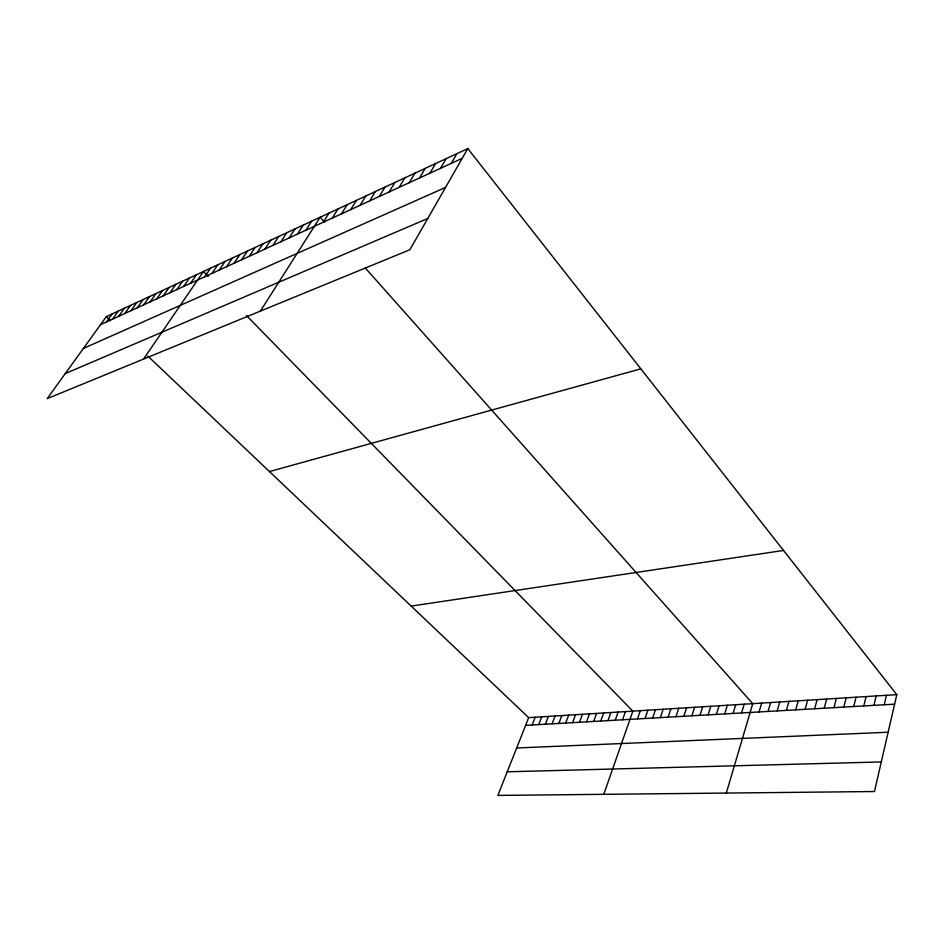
<?xml version="1.0" encoding="UTF-8"?>
<svg xmlns="http://www.w3.org/2000/svg" width="944" height="944" viewBox="0 0 944 944"><rect width="100%" height="100%" fill="white"/><g stroke="black" fill="none" stroke-linecap="round" stroke-linejoin="round"><path stroke-width="1.42" d="M896.8 694.654L874.463 791.532L497.877 795.414L528.675 717.652L896.8 694.654L467.799 148.586L106.306 316.653L47.2 398.639L409.861 249.747L467.799 148.586M884.221 704.755L886.44 695.303M873.943 705.345L876.209 695.94M863.795 705.935L866.073 696.578M853.742 706.513L856.066 697.203M843.806 707.08L846.154 697.817M833.977 707.646L836.36 698.43M824.265 708.201L826.661 699.032M814.648 708.755L817.079 699.634M805.138 709.298L807.592 700.224M795.721 709.841L798.211 700.814M786.411 710.372L788.924 701.392M777.207 710.903L779.732 701.97M768.086 711.422L770.646 702.537M759.07 711.941L761.643 703.103M726.302 793.066L752.746 703.658L365.281 267.978M741.571 712.944L744.191 704.189M733.075 713.44L735.718 704.72M724.673 713.924L727.34 705.239M716.354 714.396L719.033 705.758M708.118 714.868L710.82 706.277M699.952 715.34L702.678 706.785M691.881 715.8L694.619 707.292M683.881 716.26L686.63 707.788M675.951 716.72L678.724 708.283M668.104 717.169L670.901 708.767M660.34 717.617L663.148 709.251M652.634 718.054L655.466 709.735M645.012 718.49L647.855 710.207M637.46 718.927L640.315 710.679M603.771 794.329L632.846 711.151L246.396 315.461M622.568 719.788L625.447 711.611M615.228 720.201L618.119 712.071M607.948 720.626L610.862 712.519M600.738 721.039L603.664 712.968M593.599 721.452L596.537 713.416M586.519 721.853L589.469 713.865M579.51 722.254L582.472 714.301M572.56 722.656L575.533 714.726M565.68 723.045L568.666 715.163M558.848 723.446L561.845 715.587M552.087 723.836L555.096 716.012M545.384 724.213L548.405 716.425M538.741 724.603L541.773 716.838M532.156 724.98L535.201 717.251M451.279 163.383L456.896 153.648M440.529 168.327L446.17 158.639M429.933 173.2L435.597 163.548M419.502 177.991L425.178 168.398M409.224 182.723L414.923 173.165M399.1 187.372L404.823 177.861M389.129 191.962L394.863 182.487M379.299 196.482L385.046 187.054M369.611 200.93L375.37 191.549M360.065 205.32L365.835 195.986M350.661 209.651L356.443 200.352M341.386 213.922L347.168 204.659M332.241 218.123L338.035 208.907M323.226 222.265L329.031 213.096M260.355 311.131L320.146 217.226L324.653 222.3M305.821 230.277L311.638 221.179M297.419 234.136L303.248 225.085M289.135 237.947L294.965 228.944M280.958 241.711L286.787 232.743M272.875 245.416L278.716 236.496M264.91 249.086L270.751 240.189M257.051 252.697L262.892 243.847M249.287 256.272L255.128 247.458M241.617 259.801L247.47 251.021M234.053 263.282L239.894 254.538M226.572 266.715L232.425 258.019M219.197 270.114L225.05 261.441M211.904 273.465L217.757 264.839M204.706 276.769L210.559 268.179M143.535 359.086L203.444 271.483L208.305 276.462M190.57 283.271L196.423 274.751M183.632 286.469L189.484 277.984M176.776 289.619L182.629 281.17M170.003 292.734L175.844 284.321M163.312 295.814L169.153 287.436M156.692 298.847L162.533 290.504M150.167 301.856L155.996 293.549M143.7 304.829L149.53 296.558M137.317 307.768L143.146 299.519M131.004 310.67L136.821 302.458M124.761 313.538L130.579 305.36M118.602 316.37L124.407 308.228M112.501 319.178L118.307 311.072M106.471 321.951L112.277 313.88M100.512 324.689L462.194 158.356M83.391 348.442L445.556 187.419M65.278 373.576L427.774 218.477M269.465 471.552L640.834 368.844M411.171 606.095L783.508 550.446M525.631 725.346L894.605 704.165M516.663 747.99L888.139 732.237M507.223 771.803L881.283 761.938M106.306 316.653L110.531 320.665M147.807 356.053L528.675 717.652"/></g></svg>
